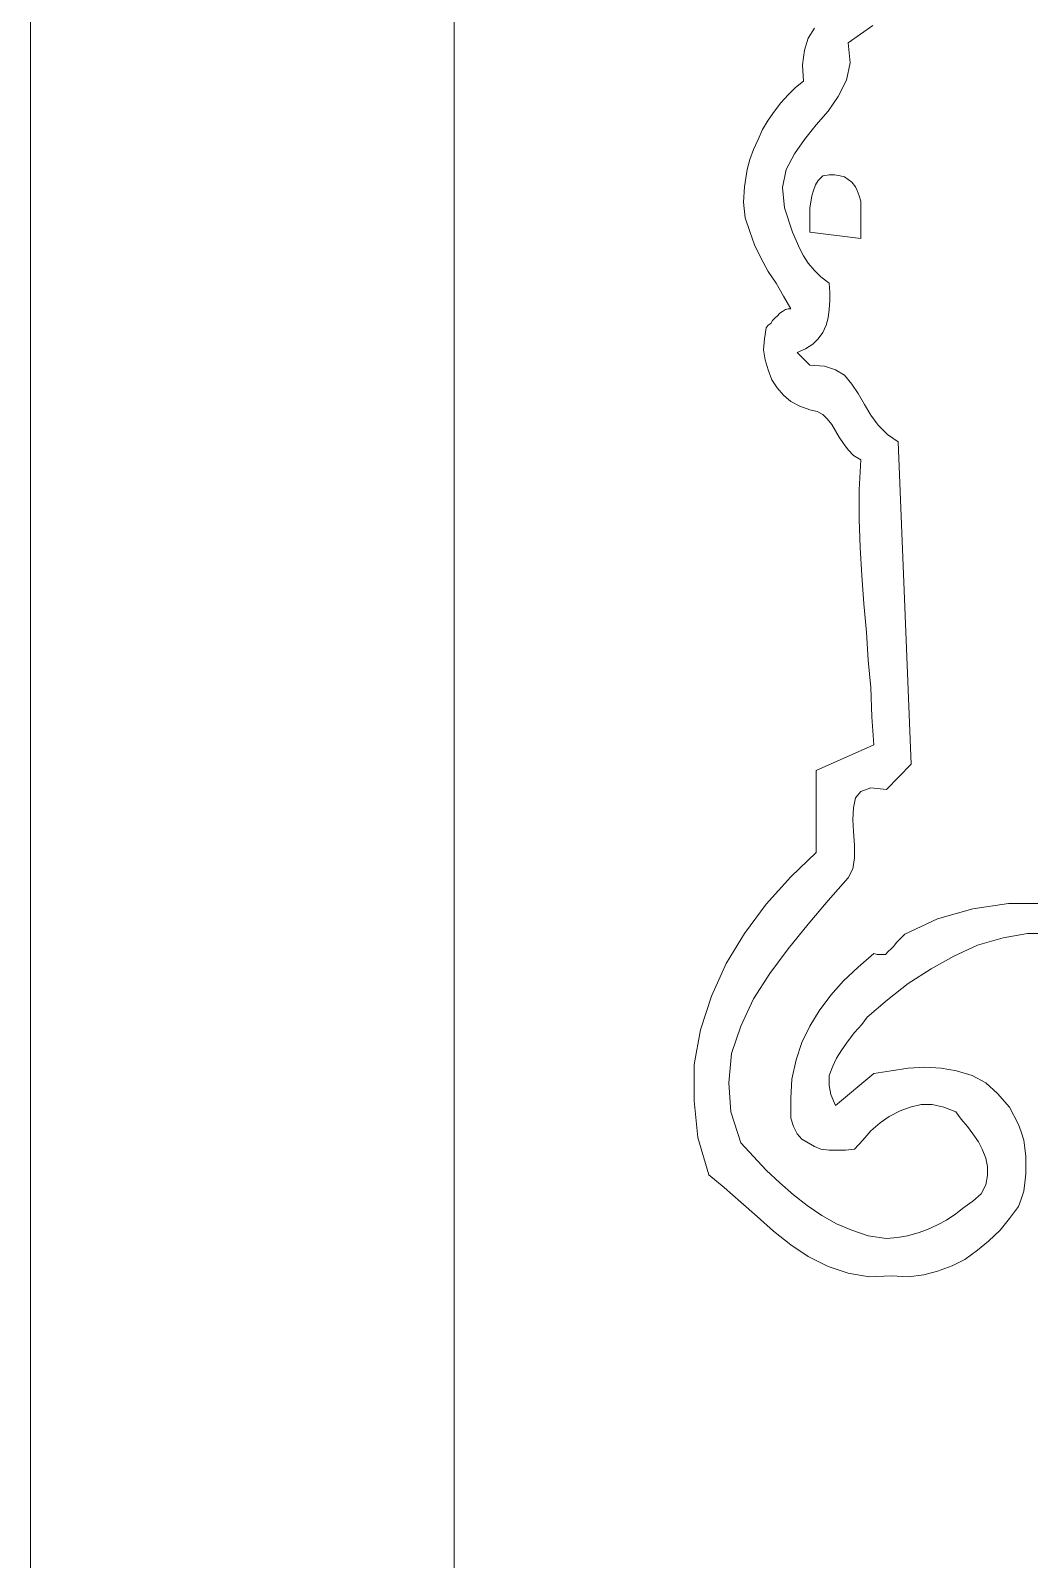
# Model space of a CAD drawing. Header units: millimetres. Extents: x -102 to 1947, y 0 to 1377.
# Drawn here: x -76.9 to 44, y 741.6 to 926.6 of the extents above; entities that cross this region are included whole.
import ezdxf

# ---------------------------------------------------------------- set-up
doc = ezdxf.new("R2010")
doc.units = ezdxf.units.MM
doc.layers.add('ceco.net 341', color=7, linetype='Continuous', lineweight=5)

# ---------------------------------------------------------------- blocks, each defined once
blk = doc.blocks.new('A$C00E300AF')
for p, q in [((-438.62, 1157.49), (-438.18, 1158.81)), ((-438.18, 1158.81), (-437.52, 1159.91)), ((-437.52, 1159.91), (-436.42, 1161.01)), ((-436.42, 1161.01), (-434.87, 1161.23)), ((-434.87, 1161.23), (-433.55, 1161.23)), ((-433.55, 1161.23), (-432.23, 1161.01)), ((-432.23, 1161.01), (-431.13, 1160.79)), ((-431.13, 1160.79), (-430.25, 1160.13)), ((-430.25, 1160.13), (-429.37, 1159.47)), ((-429.37, 1159.47), (-428.48, 1158.37)), ((-428.48, 1158.37), (-428.04, 1157.49)), ((-439.5, 1153.3), (-439.28, 1154.62)), ((-439.28, 1154.62), (-439.06, 1156.16)), ((-439.06, 1156.16), (-438.62, 1157.49)), ((-428.04, 1157.49), (-427.6, 1156.16)), ((-427.6, 1156.16), (-427.16, 1154.84)), ((-427.16, 1154.84), (-427.16, 1145.81)), ((-439.5, 1151.76), (-439.5, 1153.3)), ((-439.5, 1150.21), (-439.5, 1151.76)), ((-439.5, 1148.89), (-439.5, 1150.21)), ((-439.5, 1147.35), (-439.5, 1148.89)), ((-427.16, 1145.81), (-439.5, 1147.35))]:
    blk.add_line(p, q)
at = {"layer": 'ceco.net 341'}
for p, q in [((-438.4, 1196.71), (-439.94, 1194.29)), ((-430.25, 1193.19), (-424.3, 1197.37)), ((-440.82, 1191.42), (-441.27, 1187.9)), ((-439.94, 1194.29), (-440.82, 1191.42)), ((-429.81, 1188.34), (-430.25, 1193.19)), ((-441.27, 1187.9), (-441.05, 1183.93)), ((-430.69, 1184.15), (-429.81, 1188.34)), ((-432.67, 1180.18), (-430.69, 1184.15)), ((-444.79, 1180.62), (-446.55, 1178.64)), ((-443.03, 1182.39), (-444.79, 1180.62)), ((-441.05, 1183.93), (-443.03, 1182.39)), ((-448.1, 1176.66), (-449.64, 1174.45)), ((-446.55, 1178.64), (-448.1, 1176.66)), ((-437.96, 1173.35), (-435.1, 1176.66)), ((-435.1, 1176.66), (-432.67, 1180.18)), ((-449.64, 1174.45), (-450.96, 1172.25)), ((-440.82, 1169.83), (-437.96, 1173.35)), ((-452.06, 1169.83), (-453.16, 1167.4)), ((-450.96, 1172.25), (-452.06, 1169.83)), ((-443.25, 1166.3), (-440.82, 1169.83)), ((-453.16, 1167.4), (-454.05, 1164.98)), ((-445.23, 1162.56), (-443.25, 1166.3)), ((-454.71, 1162.56), (-455.37, 1158.37)), ((-454.05, 1164.98), (-454.71, 1162.56)), ((-446.11, 1158.15), (-445.23, 1162.56)), ((-455.37, 1158.37), (-455.59, 1154.62)), ((-445.67, 1153.3), (-446.11, 1158.15)), ((-455.59, 1154.62), (-455.15, 1150.88)), ((-455.15, 1150.88), (-454.05, 1147.57)), ((-445.01, 1151.32), (-445.67, 1153.3)), ((-444.35, 1149.33), (-445.01, 1151.32)), ((-454.05, 1147.57), (-452.94, 1144.27)), ((-443.69, 1147.35), (-444.35, 1149.33)), ((-442.81, 1145.37), (-443.69, 1147.35)), ((-452.94, 1144.27), (-451.4, 1141.18)), ((-441.93, 1143.38), (-442.81, 1145.37)), ((-441.05, 1141.62), (-441.93, 1143.38)), ((-451.4, 1141.18), (-449.64, 1137.87)), ((-439.94, 1139.86), (-441.05, 1141.62)), ((-438.4, 1138.09), (-439.94, 1139.86)), ((-449.64, 1137.87), (-447.66, 1135.01)), ((-436.86, 1136.55), (-438.4, 1138.09)), ((-434.87, 1135.01), (-436.86, 1136.55)), ((-447.66, 1135.01), (-445.89, 1131.92)), ((-434.65, 1132.81), (-434.87, 1135.01)), ((-434.65, 1130.82), (-434.65, 1132.81)), ((-445.45, 1128.62), (-446.11, 1128.18)), ((-445.89, 1131.92), (-444.13, 1128.84)), ((-444.79, 1128.84), (-445.45, 1128.62)), ((-444.13, 1128.84), (-444.79, 1128.84)), ((-435.1, 1126.64), (-434.87, 1128.62)), ((-434.87, 1128.62), (-434.65, 1130.82)), ((-449.64, 1124.87), (-450.08, 1124.21)), ((-448.98, 1125.31), (-449.64, 1124.87)), ((-448.54, 1125.98), (-448.98, 1125.31)), ((-447.88, 1126.64), (-448.54, 1125.98)), ((-447.44, 1127.08), (-447.88, 1126.64)), ((-446.77, 1127.74), (-447.44, 1127.08)), ((-446.11, 1128.18), (-446.77, 1127.74)), ((-436.42, 1123.11), (-435.54, 1124.87)), ((-435.54, 1124.87), (-435.1, 1126.64)), ((-450.52, 1121.57), (-450.74, 1118.92)), ((-450.08, 1124.21), (-450.52, 1121.57)), ((-438.84, 1120.25), (-437.52, 1121.57)), ((-437.52, 1121.57), (-436.42, 1123.11)), ((-450.74, 1118.92), (-450.3, 1116.5)), ((-442.59, 1118.26), (-440.6, 1119.14)), ((-439.5, 1115.18), (-442.59, 1118.26)), ((-440.6, 1119.14), (-438.84, 1120.25)), ((-450.3, 1116.5), (-449.64, 1114.08)), ((-449.64, 1114.08), (-448.76, 1111.65)), ((-435.98, 1114.96), (-439.5, 1115.18)), ((-433.33, 1114.08), (-435.98, 1114.96)), ((-431.13, 1112.75), (-433.33, 1114.08)), ((-448.76, 1111.65), (-447.44, 1109.67)), ((-429.37, 1110.55), (-431.13, 1112.75)), ((-427.82, 1108.35), (-429.37, 1110.55)), ((-447.44, 1109.67), (-445.89, 1107.91)), ((-445.89, 1107.91), (-444.13, 1106.36)), ((-444.13, 1106.36), (-441.93, 1105.26)), ((-426.28, 1105.7), (-427.82, 1108.35)), ((-441.93, 1105.26), (-439.5, 1104.38)), ((-439.5, 1104.38), (-437.74, 1103.94)), ((-437.74, 1103.94), (-436.42, 1103.28)), ((-436.42, 1103.28), (-435.32, 1102.18)), ((-424.74, 1103.06), (-426.28, 1105.7)), ((-422.98, 1100.63), (-424.74, 1103.06)), ((-435.32, 1102.18), (-434.21, 1100.85)), ((-434.21, 1100.85), (-433.33, 1099.31)), ((-433.33, 1099.31), (-432.45, 1097.77)), ((-420.77, 1098.43), (-422.98, 1100.63)), ((-432.45, 1097.77), (-431.35, 1096.23)), ((-431.35, 1096.23), (-430.25, 1094.68)), ((-418.13, 1096.67), (-420.77, 1098.43)), ((-415.04, 1018.66), (-418.13, 1096.67)), ((-430.25, 1094.68), (-428.93, 1093.36)), ((-428.93, 1093.36), (-427.16, 1092.26)), ((-427.16, 1092.26), (-427.6, 1084.99)), ((-427.6, 1084.99), (-427.6, 1077.94)), ((-427.6, 1077.94), (-427.38, 1071.1)), ((-427.38, 1071.1), (-426.94, 1064.27)), ((-426.94, 1064.27), (-426.5, 1057.44)), ((-426.5, 1057.44), (-425.84, 1050.61)), ((-425.84, 1050.61), (-425.4, 1043.78)), ((-425.4, 1043.78), (-424.74, 1037.17)), ((-424.74, 1037.17), (-424.52, 1030.12)), ((-424.52, 1030.12), (-424.08, 1023.29)), ((-424.08, 1023.29), (-437.96, 1017.12)), ((-420.99, 1012.49), (-415.04, 1018.66)), ((-437.96, 1017.12), (-437.96, 997.28)), ((-428.93, 1008.08), (-428.48, 1010.51)), ((-428.48, 1010.51), (-427.16, 1012.05)), ((-427.16, 1012.05), (-424.74, 1012.93)), ((-424.74, 1012.93), (-420.99, 1012.49)), ((-429.15, 1005.22), (-428.93, 1008.08)), ((-428.93, 1002.35), (-429.15, 1005.22)), ((-428.7, 999.05), (-428.93, 1002.35)), ((-428.7, 995.96), (-428.7, 999.05)), ((-437.96, 997.28), (-444.13, 991.33)), ((-429.15, 993.32), (-428.7, 995.96)), ((-430.25, 991.11), (-429.15, 993.32)), ((-444.13, 991.33), (-450.08, 984.72)), ((-435.1, 985.6), (-430.25, 991.11)), ((-450.08, 984.72), (-455.37, 977.67)), ((-439.94, 979.87), (-435.1, 985.6)), ((-391.46, 984.94), (-400.06, 983.62)), ((-382.65, 984.94), (-391.46, 984.94)), ((-408.65, 981.2), (-416.58, 977.45)), ((-400.06, 983.62), (-408.65, 981.2)), ((-455.37, 977.67), (-459.78, 970.4)), ((-444.79, 973.92), (-439.94, 979.87)), ((-417.25, 976.79), (-417.91, 976.13)), ((-416.58, 977.45), (-417.25, 976.79)), ((-392.79, 976.57), (-386.84, 977.67)), ((-386.84, 977.67), (-380.45, 977.67)), ((-449.2, 967.98), (-444.79, 973.92)), ((-420.55, 973.26), (-421.21, 972.6)), ((-419.89, 973.92), (-420.55, 973.26)), ((-419.23, 974.59), (-419.89, 973.92)), ((-418.57, 975.47), (-419.23, 974.59)), ((-417.91, 976.13), (-418.57, 975.47)), ((-404.69, 972.16), (-398.96, 974.81)), ((-398.96, 974.81), (-392.79, 976.57)), ((-459.78, 970.4), (-463.3, 962.47)), ((-427.82, 969.52), (-431.35, 966.21)), ((-424.08, 972.82), (-427.82, 969.52)), ((-423.2, 972.6), (-424.08, 972.82)), ((-422.09, 972.6), (-423.2, 972.6)), ((-421.21, 972.6), (-422.09, 972.6)), ((-410.19, 969.08), (-404.69, 972.16)), ((-453.16, 961.81), (-449.2, 967.98)), ((-431.35, 966.21), (-434.43, 962.69)), ((-415.7, 965.55), (-410.19, 969.08)), ((-463.3, 962.47), (-465.95, 954.31)), ((-434.43, 962.69), (-437.3, 958.94)), ((-420.77, 961.58), (-415.7, 965.55)), ((-456.25, 955.19), (-453.16, 961.81)), ((-437.3, 958.94), (-439.5, 955.19)), ((-425.62, 957.4), (-420.77, 961.58)), ((-458.45, 948.58), (-456.25, 955.19)), ((-439.5, 955.19), (-441.49, 951.23)), ((-428.7, 953.65), (-426.94, 955.63)), ((-426.94, 955.63), (-425.62, 957.4)), ((-465.95, 954.31), (-467.49, 945.94)), ((-441.49, 951.23), (-442.81, 947.04)), ((-431.79, 949.46), (-430.25, 951.67)), ((-430.25, 951.67), (-428.7, 953.65)), ((-459.11, 941.53), (-458.45, 948.58)), ((-433.99, 945.5), (-433.11, 947.48)), ((-433.11, 947.48), (-431.79, 949.46)), ((-467.49, 945.94), (-467.49, 937.12)), ((-442.81, 947.04), (-443.91, 942.41)), ((-434.87, 943.29), (-433.99, 945.5)), ((-424.08, 943.74), (-433.33, 936.02)), ((-419.89, 944.4), (-424.08, 943.74)), ((-415.7, 945.06), (-419.89, 944.4)), ((-411.74, 945.28), (-415.7, 945.06)), ((-407.77, 945.06), (-411.74, 945.28)), ((-404.02, 944.4), (-407.77, 945.06)), ((-400.28, 943.29), (-404.02, 944.4)), ((-458.67, 934.48), (-459.11, 941.53)), ((-443.91, 942.41), (-444.13, 937.79)), ((-434.87, 940.87), (-434.87, 943.29)), ((-434.43, 938.67), (-434.87, 940.87)), ((-396.97, 941.53), (-400.28, 943.29)), ((-394.11, 938.89), (-396.97, 941.53)), ((-467.49, 937.12), (-466.61, 928.31)), ((-444.13, 937.79), (-444.13, 932.94)), ((-433.33, 936.02), (-434.43, 938.67)), ((-415.26, 935.58), (-412.62, 936.24)), ((-412.62, 936.24), (-409.97, 936.24)), ((-409.97, 936.24), (-407.11, 935.58)), ((-391.24, 935.58), (-394.11, 938.89)), ((-456.25, 926.99), (-458.67, 934.48)), ((-444.13, 932.94), (-443.47, 930.95)), ((-422.53, 931.84), (-420.33, 933.38)), ((-420.33, 933.38), (-417.69, 934.7)), ((-417.69, 934.7), (-415.26, 935.58)), ((-407.11, 935.58), (-404.24, 934.48)), ((-404.24, 934.48), (-402.92, 932.72)), ((-402.92, 932.72), (-401.38, 930.95)), ((-389.04, 931.4), (-391.24, 935.58)), ((-443.47, 930.95), (-442.59, 929.19)), ((-442.59, 929.19), (-441.49, 927.87)), ((-426.72, 927.65), (-424.74, 929.85)), ((-424.74, 929.85), (-422.53, 931.84)), ((-401.38, 930.95), (-400.06, 929.19)), ((-400.06, 929.19), (-398.74, 927.21)), ((-388.38, 929.63), (-389.04, 931.4)), ((-387.72, 927.65), (-388.38, 929.63)), ((-466.61, 928.31), (-463.96, 919.28)), ((-453.16, 923.68), (-456.25, 926.99)), ((-441.49, 927.87), (-439.94, 926.99)), ((-439.94, 926.99), (-438.4, 926.11)), ((-438.4, 926.11), (-436.86, 925.45)), ((-436.86, 925.45), (-434.87, 925.22)), ((-434.87, 925.22), (-432.89, 925.22)), ((-432.89, 925.22), (-430.91, 925.22)), ((-430.91, 925.22), (-428.7, 925.45)), ((-428.7, 925.45), (-426.72, 927.65)), ((-398.74, 927.21), (-397.85, 925.45)), ((-397.85, 925.45), (-396.97, 923.24)), ((-387.5, 925.67), (-387.72, 927.65)), ((-387.28, 923.68), (-387.5, 925.67)), ((-450.08, 920.38), (-453.16, 923.68)), ((-396.97, 923.24), (-396.53, 921.26)), ((-387.28, 921.48), (-387.28, 923.68)), ((-387.28, 919.5), (-387.28, 921.48)), ((-463.96, 919.28), (-460.22, 916.19)), ((-446.77, 917.29), (-450.08, 920.38)), ((-396.53, 919.05), (-396.97, 916.85)), ((-396.53, 921.26), (-396.53, 919.05)), ((-387.5, 917.29), (-387.28, 919.5)), ((-460.22, 916.19), (-456.25, 912.66)), ((-443.47, 914.43), (-446.77, 917.29)), ((-440.16, 911.78), (-443.47, 914.43)), ((-398.07, 914.65), (-400.06, 912.88)), ((-396.97, 916.85), (-398.07, 914.65)), ((-388.38, 913.33), (-387.72, 915.31)), ((-387.72, 915.31), (-387.5, 917.29)), ((-456.25, 912.66), (-452.28, 909.14)), ((-436.64, 909.36), (-440.16, 911.78)), ((-402.26, 911.34), (-404.24, 909.8)), ((-400.06, 912.88), (-402.26, 911.34)), ((-391.24, 908.7), (-389.04, 911.56)), ((-389.04, 911.56), (-388.38, 913.33)), ((-452.28, 909.14), (-448.32, 905.61)), ((-433.11, 907.38), (-436.64, 909.36)), ((-429.37, 905.83), (-433.11, 907.38)), ((-408.65, 907.16), (-411.08, 906.05)), ((-406.45, 908.26), (-408.65, 907.16)), ((-404.24, 909.8), (-406.45, 908.26)), ((-393.45, 905.83), (-391.24, 908.7)), ((-448.32, 905.61), (-444.13, 902.31)), ((-425.4, 904.51), (-429.37, 905.83)), ((-420.99, 903.85), (-425.4, 904.51)), ((-418.35, 904.07), (-420.99, 903.85)), ((-415.92, 904.51), (-418.35, 904.07)), ((-413.28, 905.17), (-415.92, 904.51)), ((-411.08, 906.05), (-413.28, 905.17)), ((-398.96, 900.99), (-396.31, 903.19)), ((-396.31, 903.19), (-393.45, 905.83)), ((-444.13, 902.31), (-439.94, 899.44)), ((-439.94, 899.44), (-435.1, 897.02)), ((-402.04, 898.78), (-398.96, 900.99)), ((-435.1, 897.02), (-430.25, 895.48)), ((-430.25, 895.48), (-425.18, 894.59)), ((-411.96, 895.04), (-408.65, 895.92)), ((-408.65, 895.92), (-405.13, 897.24)), ((-405.13, 897.24), (-402.04, 898.78)), ((-425.18, 894.59), (-419.67, 894.81)), ((-419.67, 894.81), (-415.7, 894.59)), ((-415.7, 894.59), (-411.96, 895.04))]:
    blk.add_line(p, q, dxfattribs=at)
blk = doc.blocks.new('w341a')
at = {"layer": 'ceco.net 341', "lineweight": 5}
for p, q in [((-76.87, 255.11), (-76.87, 1344.11)), ((-25.62, 1344.11), (-25.62, 255.11))]:
    blk.add_line(p, q, dxfattribs=at)
at = {"layer": 'ceco.net 341', "xscale": 0.5, "yscale": 0.5, "zscale": 0.5}
blk.add_blockref('A$C00E300AF', (237.16, 328.47), dxfattribs=at)

msp = doc.modelspace()

# ---------------------------------------------------------------- block references
msp.add_blockref('w341a', (0, 0))

doc.saveas('drawing.dxf')
